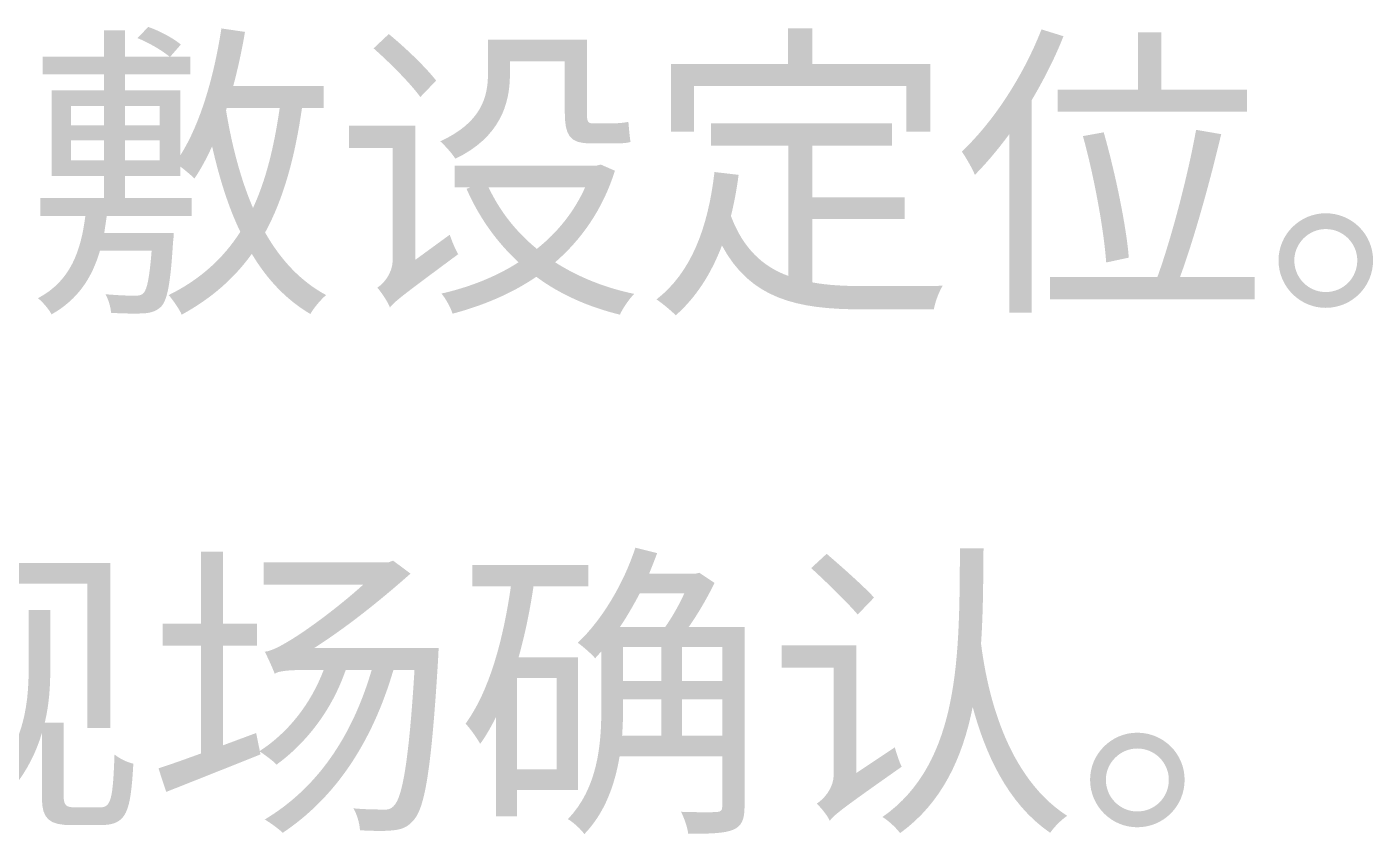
# Model space of a CAD drawing. Header units: millimetres. Extents: x -4600 to 229000, y -4300 to 19460.
# Drawn here: x 222212 to 223456, y 14411 to 15157 of the extents above; entities that cross this region are included whole.
import ezdxf

# ---------------------------------------------------------------- set-up
doc = ezdxf.new("R2010")
doc.units = ezdxf.units.MM
doc.header["$LTSCALE"] = 100
doc.layers.add('R2-LEGEND', color=7, linetype='Continuous', lineweight=18)

# ---------------------------------------------------------------- blocks, each defined once
blk = doc.blocks.new('A06_SHEET')
at = {"layer": 'R2-LEGEND'}
h = blk.add_hatch(color=256, dxfattribs=at)
edge = h.paths.add_edge_path()
edge.add_spline(control_points=[(22391.7, 15155.7), (22384.8, 15111.2), (22372.5, 15068), (22353.6, 15038.2)], knot_values=[0, 0, 0, 0, 1, 1, 1, 1], degree=3, periodic=0)
edge.add_line((22353.6, 15038.2), (22353.6, 15098.6))
edge.add_line((22353.6, 15098.6), (22302.6, 15098.6))
edge.add_line((22302.6, 15098.6), (22302.6, 15113.3))
edge.add_line((22302.6, 15113.3), (22363, 15113.3))
edge.add_line((22363, 15113.3), (22363, 15129.6))
edge.add_line((22363, 15129.6), (22344.4, 15129.6))
edge.add_line((22344.4, 15129.6), (22354.2, 15140.8))
edge.add_spline(control_points=[(22354.2, 15140.8), (22347.6, 15146.5), (22334.7, 15153.4), (22324.1, 15157.1)], knot_values=[0, 0, 0, 0, 1, 1, 1, 1], degree=3, periodic=0)
edge.add_line((22324.1, 15157.1), (22314.1, 15146.8))
edge.add_spline(control_points=[(22314.1, 15146.8), (22324.1, 15142.8), (22337, 15135.3), (22343.8, 15129.6)], knot_values=[0, 0, 0, 0, 1, 1, 1, 1], degree=3, periodic=0)
edge.add_line((22343.8, 15129.6), (22302.6, 15129.6))
edge.add_line((22302.6, 15129.6), (22302.6, 15153.9))
edge.add_line((22302.6, 15153.9), (22283.1, 15153.9))
edge.add_line((22283.1, 15153.9), (22283.1, 15129.6))
edge.add_line((22283.1, 15129.6), (22226.4, 15129.6))
edge.add_line((22226.4, 15129.6), (22226.4, 15113.3))
edge.add_line((22226.4, 15113.3), (22283.1, 15113.3))
edge.add_line((22283.1, 15113.3), (22283.1, 15098.6))
edge.add_line((22283.1, 15098.6), (22234.7, 15098.6))
edge.add_line((22234.7, 15098.6), (22234.7, 15019.3))
edge.add_line((22234.7, 15019.3), (22283.1, 15019.3))
edge.add_line((22283.1, 15019.3), (22283.1, 14998.9))
edge.add_line((22283.1, 14998.9), (22224.4, 14998.9))
edge.add_line((22224.4, 14998.9), (22224.4, 14982.3))
edge.add_line((22224.4, 14982.3), (22265.9, 14982.3))
edge.add_spline(control_points=[(22265.9, 14982.3), (22261.9, 14950.5), (22252.5, 14922.4), (22222.1, 14906.4)], knot_values=[0, 0, 0, 0, 1, 1, 1, 1], degree=3, periodic=0)
edge.add_spline(control_points=[(22222.1, 14906.4), (22226.4, 14903), (22232.1, 14896.4), (22234.7, 14891.5)], knot_values=[0, 0, 0, 0, 1, 1, 1, 1], degree=3, periodic=0)
edge.add_spline(control_points=[(22234.7, 14891.5), (22259.3, 14905.3), (22272.2, 14925.6), (22279.4, 14950.2)], knot_values=[0, 0, 0, 0, 1, 1, 1, 1], degree=3, periodic=0)
edge.add_line((22279.4, 14950.2), (22327.2, 14950.2))
edge.add_spline(control_points=[(22327.2, 14950.2), (22325.2, 14925), (22322.9, 14914.4), (22319.8, 14911.3)], knot_values=[0, 0, 0, 0, 1, 1, 1, 1], degree=3, periodic=0)
edge.add_spline(control_points=[(22319.8, 14911.3), (22317.8, 14909), (22315.5, 14908.7), (22311.5, 14908.7), (22307.2, 14908.7), (22296.3, 14909), (22284.5, 14910.1)], knot_values=[0, 0, 0, 0, 1, 1, 1, 2, 2, 2, 2], degree=3, periodic=0)
edge.add_spline(control_points=[(22284.5, 14910.1), (22287.4, 14905.3), (22289.4, 14897.8), (22289.7, 14892.9)], knot_values=[0, 0, 0, 0, 1, 1, 1, 1], degree=3, periodic=0)
edge.add_spline(control_points=[(22289.7, 14892.9), (22302, 14892.1), (22313.8, 14892.1), (22320.1, 14892.4)], knot_values=[0, 0, 0, 0, 1, 1, 1, 1], degree=3, periodic=0)
edge.add_spline(control_points=[(22320.1, 14892.4), (22327.2, 14892.9), (22331.8, 14894.7), (22336.1, 14898.7)], knot_values=[0, 0, 0, 0, 1, 1, 1, 1], degree=3, periodic=0)
edge.add_spline(control_points=[(22336.1, 14898.7), (22341.8, 14905), (22344.7, 14920.4), (22347, 14958.5)], knot_values=[0, 0, 0, 0, 1, 1, 1, 1], degree=3, periodic=0)
edge.add_spline(control_points=[(22347, 14958.5), (22347.6, 14961.4), (22347.6, 14966.6), (22347.6, 14966.6)], knot_values=[0, 0, 0, 0, 1, 1, 1, 1], degree=3, periodic=0)
edge.add_line((22347.6, 14966.6), (22283.4, 14966.6))
edge.add_line((22283.4, 14966.6), (22285.7, 14982.3))
edge.add_line((22285.7, 14982.3), (22364.2, 14982.3))
edge.add_line((22364.2, 14982.3), (22364.2, 14998.9))
edge.add_line((22364.2, 14998.9), (22302.6, 14998.9))
edge.add_line((22302.6, 14998.9), (22302.6, 15019.3))
edge.add_line((22302.6, 15019.3), (22353.6, 15019.3))
edge.add_line((22353.6, 15019.3), (22353.6, 15028.2))
edge.add_spline(control_points=[(22353.6, 15028.2), (22358.5, 15024.4), (22363.9, 15019.9), (22366.8, 15017)], knot_values=[0, 0, 0, 0, 1, 1, 1, 1], degree=3, periodic=0)
edge.add_spline(control_points=[(22366.8, 15017), (22372.8, 15025.9), (22378.2, 15035.9), (22383.1, 15046.8)], knot_values=[0, 0, 0, 0, 1, 1, 1, 1], degree=3, periodic=0)
edge.add_spline(control_points=[(22383.1, 15046.8), (22389.7, 15017.6), (22398, 14990.9), (22409.2, 14967.7)], knot_values=[0, 0, 0, 0, 1, 1, 1, 1], degree=3, periodic=0)
edge.add_spline(control_points=[(22409.2, 14967.7), (22393.1, 14942.8), (22371.9, 14923.6), (22343, 14909.3)], knot_values=[0, 0, 0, 0, 1, 1, 1, 1], degree=3, periodic=0)
edge.add_spline(control_points=[(22343, 14909.3), (22346.7, 14905), (22353, 14896.1), (22355, 14891.2)], knot_values=[0, 0, 0, 0, 1, 1, 1, 1], degree=3, periodic=0)
edge.add_spline(control_points=[(22355, 14891.2), (22382.2, 14906.1), (22403.4, 14924.5), (22419.8, 14947.4)], knot_values=[0, 0, 0, 0, 1, 1, 1, 1], degree=3, periodic=0)
edge.add_spline(control_points=[(22419.8, 14947.4), (22433.8, 14923.9), (22451.6, 14905), (22473.9, 14891.8)], knot_values=[0, 0, 0, 0, 1, 1, 1, 1], degree=3, periodic=0)
edge.add_spline(control_points=[(22473.9, 14891.8), (22477.1, 14897.5), (22483.7, 14905.3), (22488.5, 14909.3)], knot_values=[0, 0, 0, 0, 1, 1, 1, 1], degree=3, periodic=0)
edge.add_spline(control_points=[(22488.5, 14909.3), (22465, 14921.9), (22446.4, 14941.9), (22432.1, 14967.1)], knot_values=[0, 0, 0, 0, 1, 1, 1, 1], degree=3, periodic=0)
edge.add_spline(control_points=[(22432.1, 14967.1), (22449, 14998.1), (22459.6, 15036.2), (22466.2, 15082.3)], knot_values=[0, 0, 0, 0, 1, 1, 1, 1], degree=3, periodic=0)
edge.add_line((22466.2, 15082.3), (22486.2, 15082.3))
edge.add_line((22486.2, 15082.3), (22486.2, 15102.4))
edge.add_line((22486.2, 15102.4), (22402.6, 15102.4))
edge.add_spline(control_points=[(22402.6, 15102.4), (22406.9, 15118.4), (22410.6, 15135.3), (22413.5, 15152.5)], knot_values=[0, 0, 0, 0, 1, 1, 1, 1], degree=3, periodic=0)
edge.add_line((22413.5, 15152.5), (22391.7, 15155.7))
edge = h.paths.add_edge_path(flags=0)
edge.add_line((22396.6, 15082.3), (22445.6, 15082.3))
edge.add_spline(control_points=[(22445.6, 15082.3), (22440.4, 15046.2), (22432.9, 15015.6), (22420.9, 14989.8)], knot_values=[0, 0, 0, 0, 1, 1, 1, 1], degree=3, periodic=0)
edge.add_spline(control_points=[(22420.9, 14989.8), (22409.5, 15016.4), (22401.4, 15047.1), (22396, 15080)], knot_values=[0, 0, 0, 0, 1, 1, 1, 1], degree=3, periodic=0)
edge.add_line((22396, 15080), (22396.6, 15082.3))
h.paths.add_polyline_path([(22302.6, 15052.2), (22334.7, 15052.2), (22334.7, 15033.9), (22302.6, 15033.9), (22302.6, 15052.2)], flags=0)
h.paths.add_polyline_path([(22302.6, 15084), (22334.7, 15084), (22334.7, 15066.3), (22302.6, 15066.3), (22302.6, 15084)], flags=0)
h.paths.add_polyline_path([(22252.7, 15052.2), (22283.1, 15052.2), (22283.1, 15033.9), (22252.7, 15033.9), (22252.7, 15052.2)], flags=0)
h.paths.add_polyline_path([(22252.7, 15084), (22283.1, 15084), (22283.1, 15066.3), (22252.7, 15066.3), (22252.7, 15084)], flags=0)
h = blk.add_hatch(color=256, dxfattribs=at)
edge = h.paths.add_edge_path()
edge.add_spline(control_points=[(22532.4, 15137.3), (22547.5, 15123.9), (22566.7, 15104.7), (22575.6, 15092.3)], knot_values=[0, 0, 0, 0, 1, 1, 1, 1], degree=3, periodic=0)
edge.add_line((22575.6, 15092.3), (22590.2, 15107.5))
edge.add_spline(control_points=[(22590.2, 15107.5), (22581.1, 15119.3), (22561.9, 15137.9), (22546.4, 15150.5)], knot_values=[0, 0, 0, 0, 1, 1, 1, 1], degree=3, periodic=0)
edge.add_line((22546.4, 15150.5), (22532.4, 15137.3))
h = blk.add_hatch(color=256, dxfattribs=at)
edge = h.paths.add_edge_path()
edge.add_line((22638.1, 15145.3), (22638.1, 15113.5))
edge.add_spline(control_points=[(22638.1, 15113.5), (22638.1, 15092.3), (22631.8, 15068.6), (22594, 15051.4)], knot_values=[0, 0, 0, 0, 1, 1, 1, 1], degree=3, periodic=0)
edge.add_spline(control_points=[(22594, 15051.4), (22598, 15047.9), (22605.4, 15039.6), (22608, 15035.3)], knot_values=[0, 0, 0, 0, 1, 1, 1, 1], degree=3, periodic=0)
edge.add_spline(control_points=[(22608, 15035.3), (22649.2, 15055.1), (22658.4, 15086), (22658.4, 15113)], knot_values=[0, 0, 0, 0, 1, 1, 1, 1], degree=3, periodic=0)
edge.add_line((22658.4, 15113), (22658.4, 15125.3))
edge.add_line((22658.4, 15125.3), (22709.1, 15125.3))
edge.add_line((22709.1, 15125.3), (22709.1, 15079.2))
edge.add_spline(control_points=[(22709.1, 15079.2), (22709.1, 15057.4), (22713.1, 15049.4), (22733.2, 15049.4), (22736.3, 15049.4), (22750.4, 15049.4), (22754.7, 15049.4), (22760.4, 15049.4), (22766.4, 15049.7), (22769.9, 15050.8)], knot_values=[0, 0, 0, 0, 1, 1, 1, 2, 2, 2, 3, 3, 3, 3], degree=3, periodic=0)
edge.add_spline(control_points=[(22769.9, 15050.8), (22769, 15055.7), (22768.4, 15064), (22767.9, 15069.4)], knot_values=[0, 0, 0, 0, 1, 1, 1, 1], degree=3, periodic=0)
edge.add_spline(control_points=[(22767.9, 15069.4), (22764.4, 15068.6), (22758.4, 15068), (22754.4, 15068), (22750.7, 15068), (22737.8, 15068), (22734.6, 15068), (22730, 15068), (22729.5, 15070.6), (22729.5, 15078.9)], knot_values=[0, 0, 0, 0, 1, 1, 1, 2, 2, 2, 3, 3, 3, 3], degree=3, periodic=0)
edge.add_line((22729.5, 15078.9), (22729.5, 15145.3))
edge.add_line((22729.5, 15145.3), (22638.1, 15145.3))
for points in [[(22807.4, 15122.7), (22807.4, 15060.3), (22828.6, 15060.3), (22828.6, 15102.4), (23024.8, 15102.4), (23024.8, 15060.3), (23046.9, 15060.3), (23046.9, 15122.7), (22938, 15122.7), (22938, 15155.7), (22915.4, 15155.7), (22915.4, 15122.7), (22807.4, 15122.7)], [(23164.7, 15099.2), (23164.7, 15078.9), (23339.7, 15078.9), (23339.7, 15099.2), (23260.6, 15099.2), (23260.6, 15152.2), (23239.1, 15152.2), (23239.1, 15099.2), (23164.7, 15099.2)]]:
    blk.add_hatch(color=256, dxfattribs=at).paths.add_polyline_path(points)
h = blk.add_hatch(color=256, dxfattribs=at)
edge = h.paths.add_edge_path()
edge.add_spline(control_points=[(23149.8, 15154.8), (23132.9, 15111.5), (23105.1, 15069.1), (23076.1, 15041.9)], knot_values=[0, 0, 0, 0, 1, 1, 1, 1], degree=3, periodic=0)
edge.add_spline(control_points=[(23076.1, 15041.9), (23079.8, 15036.8), (23086.2, 15025.6), (23088.2, 15020.4)], knot_values=[0, 0, 0, 0, 1, 1, 1, 1], degree=3, periodic=0)
edge.add_spline(control_points=[(23088.2, 15020.4), (23099, 15031.3), (23109.6, 15043.9), (23120, 15058)], knot_values=[0, 0, 0, 0, 1, 1, 1, 1], degree=3, periodic=0)
edge.add_line((23120, 15058), (23120, 14892.9))
edge.add_line((23120, 14892.9), (23140.6, 14892.9))
edge.add_line((23140.6, 14892.9), (23140.6, 15089.2))
edge.add_spline(control_points=[(23140.6, 15089.2), (23151.8, 15108.1), (23162.1, 15128.2), (23170.1, 15148.5)], knot_values=[0, 0, 0, 0, 1, 1, 1, 1], degree=3, periodic=0)
edge.add_line((23170.1, 15148.5), (23149.8, 15154.8))
h = blk.add_hatch(color=256, dxfattribs=at)
edge = h.paths.add_edge_path()
edge.add_line((22509.7, 15065.7), (22509.7, 15045.1))
edge.add_line((22509.7, 15045.1), (22550.1, 15045.1))
edge.add_line((22550.1, 15045.1), (22550.1, 14942.2))
edge.add_spline(control_points=[(22550.1, 14942.2), (22550.1, 14929), (22541.2, 14919.6), (22535.8, 14916.1)], knot_values=[0, 0, 0, 0, 1, 1, 1, 1], degree=3, periodic=0)
edge.add_spline(control_points=[(22535.8, 14916.1), (22539.8, 14911.8), (22545.5, 14903), (22547.5, 14897.8)], knot_values=[0, 0, 0, 0, 1, 1, 1, 1], degree=3, periodic=0)
edge.add_spline(control_points=[(22547.5, 14897.8), (22551.8, 14903.5), (22559.6, 14909.3), (22610.6, 14947.1)], knot_values=[0, 0, 0, 0, 1, 1, 1, 1], degree=3, periodic=0)
edge.add_spline(control_points=[(22610.6, 14947.1), (22608, 14951.4), (22604.6, 14959.4), (22602.8, 14965.1)], knot_values=[0, 0, 0, 0, 1, 1, 1, 1], degree=3, periodic=0)
edge.add_line((22602.8, 14965.1), (22571, 14941.9))
edge.add_line((22571, 14941.9), (22571, 15065.7))
edge.add_line((22571, 15065.7), (22509.7, 15065.7))
h = blk.add_hatch(color=256, dxfattribs=at)
edge = h.paths.add_edge_path()
edge.add_spline(control_points=[(22847.5, 15023), (22841.5, 14970.9), (22825.7, 14929.9), (22793.9, 14905.3)], knot_values=[0, 0, 0, 0, 1, 1, 1, 1], degree=3, periodic=0)
edge.add_spline(control_points=[(22793.9, 14905.3), (22799.1, 14901.8), (22808, 14894.4), (22811.7, 14890.6)], knot_values=[0, 0, 0, 0, 1, 1, 1, 1], degree=3, periodic=0)
edge.add_spline(control_points=[(22811.7, 14890.6), (22830.3, 14907), (22844.4, 14928.8), (22854.4, 14955.1)], knot_values=[0, 0, 0, 0, 1, 1, 1, 1], degree=3, periodic=0)
edge.add_spline(control_points=[(22854.4, 14955.1), (22880.7, 14906.1), (22923.4, 14896.1), (22983.3, 14896.1)], knot_values=[0, 0, 0, 0, 1, 1, 1, 1], degree=3, periodic=0)
edge.add_line((22983.3, 14896.1), (23050.3, 14896.1))
edge.add_spline(control_points=[(23050.3, 14896.1), (23051.2, 14902.4), (23055.2, 14912.7), (23058.4, 14917.9)], knot_values=[0, 0, 0, 0, 1, 1, 1, 1], degree=3, periodic=0)
edge.add_spline(control_points=[(23058.4, 14917.9), (23044.3, 14917.6), (22995, 14917.6), (22984.4, 14917.6), (22967.8, 14917.6), (22952.1, 14918.4), (22938, 14921)], knot_values=[0, 0, 0, 0, 1, 1, 1, 2, 2, 2, 2], degree=3, periodic=0)
edge.add_line((22938, 14921), (22938, 14979.5))
edge.add_line((22938, 14979.5), (23023.4, 14979.5))
edge.add_line((23023.4, 14979.5), (23023.4, 14999.5))
edge.add_line((23023.4, 14999.5), (22938, 14999.5))
edge.add_line((22938, 14999.5), (22938, 15047.4))
edge.add_line((22938, 15047.4), (23011.7, 15047.4))
edge.add_line((23011.7, 15047.4), (23011.7, 15068))
edge.add_line((23011.7, 15068), (22844.4, 15068))
edge.add_line((22844.4, 15068), (22844.4, 15047.4))
edge.add_line((22844.4, 15047.4), (22915.7, 15047.4))
edge.add_line((22915.7, 15047.4), (22915.7, 14927))
edge.add_spline(control_points=[(22915.7, 14927), (22892.2, 14935.6), (22874.1, 14952.2), (22862.7, 14982.3)], knot_values=[0, 0, 0, 0, 1, 1, 1, 1], degree=3, periodic=0)
edge.add_spline(control_points=[(22862.7, 14982.3), (22865.6, 14994.1), (22868.1, 15007), (22869.8, 15020.4)], knot_values=[0, 0, 0, 0, 1, 1, 1, 1], degree=3, periodic=0)
edge.add_line((22869.8, 15020.4), (22847.5, 15023))
h = blk.add_hatch(color=256, dxfattribs=at)
edge = h.paths.add_edge_path()
edge.add_line((23157.5, 14925.9), (23157.5, 14905.5))
edge.add_line((23157.5, 14905.5), (23346.9, 14905.5))
edge.add_line((23346.9, 14905.5), (23346.9, 14925.9))
edge.add_line((23346.9, 14925.9), (23277.8, 14925.9))
edge.add_spline(control_points=[(23277.8, 14925.9), (23291, 14961.7), (23305.9, 15015.6), (23315.9, 15058)], knot_values=[0, 0, 0, 0, 1, 1, 1, 1], degree=3, periodic=0)
edge.add_line((23315.9, 15058), (23292.7, 15062))
edge.add_spline(control_points=[(23292.7, 15062), (23285.3, 15020.7), (23270.1, 14962.3), (23256.9, 14925.9)], knot_values=[0, 0, 0, 0, 1, 1, 1, 1], degree=3, periodic=0)
edge.add_line((23256.9, 14925.9), (23157.5, 14925.9))
edge = h.paths.add_edge_path(flags=0)
edge.add_spline(control_points=[(23188.1, 15056.2), (23198.7, 15018.1), (23207.6, 14968.3), (23209.6, 14939.4)], knot_values=[0, 0, 0, 0, 1, 1, 1, 1], degree=3, periodic=0)
edge.add_line((23209.6, 14939.4), (23230.5, 14943.9))
edge.add_spline(control_points=[(23230.5, 14943.9), (23228.3, 14972.3), (23218.2, 15021.6), (23207.3, 15059.7)], knot_values=[0, 0, 0, 0, 1, 1, 1, 1], degree=3, periodic=0)
edge.add_line((23207.3, 15059.7), (23188.1, 15056.2))
h = blk.add_hatch(color=256, dxfattribs=at)
edge = h.paths.add_edge_path()
edge.add_line((22607.4, 15029), (22607.4, 15009))
edge.add_line((22607.4, 15009), (22622.3, 15009))
edge.add_line((22622.3, 15009), (22618.3, 15007.5))
edge.add_spline(control_points=[(22618.3, 15007.5), (22629.8, 14981.2), (22646.1, 14958.3), (22666.4, 14939.6)], knot_values=[0, 0, 0, 0, 1, 1, 1, 1], degree=3, periodic=0)
edge.add_spline(control_points=[(22666.4, 14939.6), (22645, 14925.9), (22620.3, 14916.4), (22595.1, 14910.7)], knot_values=[0, 0, 0, 0, 1, 1, 1, 1], degree=3, periodic=0)
edge.add_spline(control_points=[(22595.1, 14910.7), (22599.1, 14906.1), (22603.7, 14897.5), (22605.4, 14892.1)], knot_values=[0, 0, 0, 0, 1, 1, 1, 1], degree=3, periodic=0)
edge.add_spline(control_points=[(22605.4, 14892.1), (22633.2, 14899.5), (22659.6, 14910.4), (22682.8, 14926.2)], knot_values=[0, 0, 0, 0, 1, 1, 1, 1], degree=3, periodic=0)
edge.add_spline(control_points=[(22682.8, 14926.2), (22704.5, 14910.1), (22730.6, 14898.4), (22760.1, 14891.2)], knot_values=[0, 0, 0, 0, 1, 1, 1, 1], degree=3, periodic=0)
edge.add_spline(control_points=[(22760.1, 14891.2), (22762.7, 14897.2), (22768.7, 14905.8), (22773.3, 14910.4)], knot_values=[0, 0, 0, 0, 1, 1, 1, 1], degree=3, periodic=0)
edge.add_spline(control_points=[(22773.3, 14910.4), (22745.8, 14916.1), (22721.2, 14926.2), (22700.2, 14939.6)], knot_values=[0, 0, 0, 0, 1, 1, 1, 1], degree=3, periodic=0)
edge.add_spline(control_points=[(22700.2, 14939.6), (22724.6, 14960.8), (22744.1, 14988.3), (22755.5, 15024.2)], knot_values=[0, 0, 0, 0, 1, 1, 1, 1], degree=3, periodic=0)
edge.add_line((22755.5, 15024.2), (22742.4, 15029.9))
edge.add_line((22742.4, 15029.9), (22738.6, 15029))
edge.add_line((22738.6, 15029), (22607.4, 15029))
edge = h.paths.add_edge_path(flags=0)
edge.add_spline(control_points=[(22728, 15009), (22717.7, 14986.1), (22702.3, 14967.1), (22683.3, 14952)], knot_values=[0, 0, 0, 0, 1, 1, 1, 1], degree=3, periodic=0)
edge.add_spline(control_points=[(22683.3, 14952), (22664.1, 14967.7), (22649, 14986.9), (22638.6, 15009)], knot_values=[0, 0, 0, 0, 1, 1, 1, 1], degree=3, periodic=0)
edge.add_line((22638.6, 15009), (22728, 15009))
h = blk.add_hatch(color=256, dxfattribs=at)
edge = h.paths.add_edge_path()
edge.add_spline(control_points=[(23412.5, 14984.9), (23388.7, 14984.9), (23368.9, 14965.4), (23368.9, 14941.4), (23368.9, 14917), (23388.7, 14897.5), (23412.5, 14897.5), (23436.8, 14897.5), (23456.3, 14917), (23456.3, 14941.4), (23456.3, 14965.4), (23436.8, 14984.9), (23412.5, 14984.9)], knot_values=[0, 0, 0, 0, 1, 1, 1, 2, 2, 2, 3, 3, 3, 4, 4, 4, 4], degree=3, periodic=0)
edge = h.paths.add_edge_path(flags=0)
edge.add_spline(control_points=[(23412.5, 14912.1), (23396.7, 14912.1), (23383.5, 14925), (23383.5, 14941.4), (23383.5, 14957.1), (23396.7, 14970.3), (23412.5, 14970.3), (23428.8, 14970.3), (23441.7, 14957.1), (23441.7, 14941.4), (23441.7, 14925), (23428.8, 14912.1), (23412.5, 14912.1)], knot_values=[0, 0, 0, 0, 1, 1, 1, 2, 2, 2, 3, 3, 3, 4, 4, 4, 4], degree=3, periodic=0)
h = blk.add_hatch(color=256, dxfattribs=at)
edge = h.paths.add_edge_path()
edge.add_spline(control_points=[(22441, 14559.3), (22443.5, 14561.6), (22452.7, 14562.8), (22465.9, 14562.8)], knot_values=[0, 0, 0, 0, 1, 1, 1, 1], degree=3, periodic=0)
edge.add_line((22465.9, 14562.8), (22486.2, 14562.8))
edge.add_spline(control_points=[(22486.2, 14562.8), (22474.2, 14531.3), (22453.6, 14505.2), (22427.2, 14488)], knot_values=[0, 0, 0, 0, 1, 1, 1, 1], degree=3, periodic=0)
edge.add_line((22427.2, 14488), (22423.8, 14504.6))
edge.add_line((22423.8, 14504.6), (22393.1, 14493.2))
edge.add_line((22393.1, 14493.2), (22393.1, 14585.4))
edge.add_line((22393.1, 14585.4), (22424.6, 14585.4))
edge.add_line((22424.6, 14585.4), (22424.6, 14605.8))
edge.add_line((22424.6, 14605.8), (22393.1, 14605.8))
edge.add_line((22393.1, 14605.8), (22393.1, 14672.2))
edge.add_line((22393.1, 14672.2), (22372.8, 14672.2))
edge.add_line((22372.8, 14672.2), (22372.8, 14605.8))
edge.add_line((22372.8, 14605.8), (22337.5, 14605.8))
edge.add_line((22337.5, 14605.8), (22337.5, 14585.4))
edge.add_line((22337.5, 14585.4), (22372.8, 14585.4))
edge.add_line((22372.8, 14585.4), (22372.8, 14485.7))
edge.add_spline(control_points=[(22372.8, 14485.7), (22357.9, 14480.3), (22344.4, 14475.4), (22333.5, 14472)], knot_values=[0, 0, 0, 0, 1, 1, 1, 1], degree=3, periodic=0)
edge.add_line((22333.5, 14472), (22340.7, 14450.2))
edge.add_spline(control_points=[(22340.7, 14450.2), (22365.3, 14459.9), (22397.7, 14472.8), (22427.8, 14484.8)], knot_values=[0, 0, 0, 0, 1, 1, 1, 1], degree=3, periodic=0)
edge.add_line((22427.8, 14484.8), (22427.2, 14487.4))
edge.add_spline(control_points=[(22427.2, 14487.4), (22431.8, 14484.6), (22439.5, 14478.8), (22442.7, 14475.4)], knot_values=[0, 0, 0, 0, 1, 1, 1, 1], degree=3, periodic=0)
edge.add_spline(control_points=[(22442.7, 14475.4), (22470.2, 14495.5), (22493.7, 14525.5), (22506.6, 14562.8)], knot_values=[0, 0, 0, 0, 1, 1, 1, 1], degree=3, periodic=0)
edge.add_line((22506.6, 14562.8), (22530.6, 14562.8))
edge.add_spline(control_points=[(22530.6, 14562.8), (22512.6, 14501.5), (22480.5, 14453.9), (22431.8, 14424.7)], knot_values=[0, 0, 0, 0, 1, 1, 1, 1], degree=3, periodic=0)
edge.add_spline(control_points=[(22431.8, 14424.7), (22436.7, 14421.8), (22445, 14415.8), (22448.4, 14412.4)], knot_values=[0, 0, 0, 0, 1, 1, 1, 1], degree=3, periodic=0)
edge.add_spline(control_points=[(22448.4, 14412.4), (22496.8, 14444.7), (22530.9, 14495.5), (22550.7, 14562.8)], knot_values=[0, 0, 0, 0, 1, 1, 1, 1], degree=3, periodic=0)
edge.add_line((22550.7, 14562.8), (22570.2, 14562.8))
edge.add_spline(control_points=[(22570.2, 14562.8), (22565, 14478.5), (22559, 14445.9), (22551.6, 14437.9)], knot_values=[0, 0, 0, 0, 1, 1, 1, 1], degree=3, periodic=0)
edge.add_spline(control_points=[(22551.6, 14437.9), (22548.7, 14434.4), (22546.1, 14433.6), (22541.5, 14433.9)], knot_values=[0, 0, 0, 0, 1, 1, 1, 1], degree=3, periodic=0)
edge.add_spline(control_points=[(22541.5, 14433.9), (22536.4, 14433.9), (22525.5, 14433.9), (22513.7, 14435)], knot_values=[0, 0, 0, 0, 1, 1, 1, 1], degree=3, periodic=0)
edge.add_spline(control_points=[(22513.7, 14435), (22517.2, 14429.3), (22519.5, 14420.7), (22519.8, 14414.7)], knot_values=[0, 0, 0, 0, 1, 1, 1, 1], degree=3, periodic=0)
edge.add_spline(control_points=[(22519.8, 14414.7), (22531.8, 14414.1), (22543.5, 14413.8), (22550.4, 14414.7)], knot_values=[0, 0, 0, 0, 1, 1, 1, 1], degree=3, periodic=0)
edge.add_spline(control_points=[(22550.4, 14414.7), (22558.7, 14415.5), (22564.4, 14417.8), (22569.9, 14424.7)], knot_values=[0, 0, 0, 0, 1, 1, 1, 1], degree=3, periodic=0)
edge.add_spline(control_points=[(22569.9, 14424.7), (22579.9, 14436.4), (22585.9, 14472), (22592, 14572.5)], knot_values=[0, 0, 0, 0, 1, 1, 1, 1], degree=3, periodic=0)
edge.add_spline(control_points=[(22592, 14572.5), (22592.2, 14575.7), (22592.5, 14583.1), (22592.5, 14583.1)], knot_values=[0, 0, 0, 0, 1, 1, 1, 1], degree=3, periodic=0)
edge.add_line((22592.5, 14583.1), (22477.4, 14583.1))
edge.add_spline(control_points=[(22477.4, 14583.1), (22505.7, 14601.2), (22535.8, 14624.7), (22566.5, 14651.9)], knot_values=[0, 0, 0, 0, 1, 1, 1, 1], degree=3, periodic=0)
edge.add_line((22566.5, 14651.9), (22550.4, 14663.9))
edge.add_line((22550.4, 14663.9), (22545.8, 14662.2))
edge.add_line((22545.8, 14662.2), (22430.7, 14662.2))
edge.add_line((22430.7, 14662.2), (22430.7, 14641.8))
edge.add_line((22430.7, 14641.8), (22522.9, 14641.8))
edge.add_spline(control_points=[(22522.9, 14641.8), (22498, 14619.2), (22470.2, 14599.7), (22460.7, 14593.7), (22449.6, 14586.6), (22439, 14580.5), (22431.8, 14579.7)], knot_values=[0, 0, 0, 0, 1, 1, 1, 2, 2, 2, 2], degree=3, periodic=0)
edge.add_spline(control_points=[(22431.8, 14579.7), (22434.7, 14574.2), (22439.2, 14564.2), (22441, 14559.3)], knot_values=[0, 0, 0, 0, 1, 1, 1, 1], degree=3, periodic=0)
h = blk.add_hatch(color=256, dxfattribs=at)
edge = h.paths.add_edge_path()
edge.add_spline(control_points=[(22774.4, 14675.9), (22763.3, 14642.1), (22743.5, 14609.2), (22721.2, 14588)], knot_values=[0, 0, 0, 0, 1, 1, 1, 1], degree=3, periodic=0)
edge.add_spline(control_points=[(22721.2, 14588), (22726, 14584.5), (22734.1, 14577.4), (22737.2, 14573.7)], knot_values=[0, 0, 0, 0, 1, 1, 1, 1], degree=3, periodic=0)
edge.add_line((22737.2, 14573.7), (22742.9, 14580))
edge.add_line((22742.9, 14580), (22742.9, 14526.7))
edge.add_spline(control_points=[(22742.9, 14526.7), (22742.9, 14494.6), (22739.8, 14453.9), (22712, 14425)], knot_values=[0, 0, 0, 0, 1, 1, 1, 1], degree=3, periodic=0)
edge.add_spline(control_points=[(22712, 14425), (22716.3, 14422.7), (22724.3, 14415.5), (22727.2, 14411.2)], knot_values=[0, 0, 0, 0, 1, 1, 1, 1], degree=3, periodic=0)
edge.add_spline(control_points=[(22727.2, 14411.2), (22746.4, 14431), (22755.5, 14457.3), (22759.8, 14483.1)], knot_values=[0, 0, 0, 0, 1, 1, 1, 1], degree=3, periodic=0)
edge.add_line((22759.8, 14483.1), (22854.7, 14483.1))
edge.add_line((22854.7, 14483.1), (22854.7, 14437))
edge.add_spline(control_points=[(22854.7, 14437), (22854.7, 14433), (22853.5, 14431.8), (22849.5, 14431.6), (22845.5, 14431.3), (22831.2, 14431.3), (22816.6, 14431.8)], knot_values=[0, 0, 0, 0, 1, 1, 1, 2, 2, 2, 2], degree=3, periodic=0)
edge.add_spline(control_points=[(22816.6, 14431.8), (22819.4, 14426.1), (22822.6, 14417.5), (22823.2, 14411.5)], knot_values=[0, 0, 0, 0, 1, 1, 1, 1], degree=3, periodic=0)
edge.add_spline(control_points=[(22823.2, 14411.5), (22843.2, 14411.5), (22856.7, 14411.8), (22864.7, 14415.2)], knot_values=[0, 0, 0, 0, 1, 1, 1, 1], degree=3, periodic=0)
edge.add_spline(control_points=[(22864.7, 14415.2), (22872.7, 14418.4), (22875.3, 14425), (22875.3, 14436.7)], knot_values=[0, 0, 0, 0, 1, 1, 1, 1], degree=3, periodic=0)
edge.add_line((22875.3, 14436.7), (22875.3, 14602.6))
edge.add_line((22875.3, 14602.6), (22823.7, 14602.6))
edge.add_spline(control_points=[(22823.7, 14602.6), (22832.3, 14614.9), (22841.2, 14630.1), (22847.5, 14643.3)], knot_values=[0, 0, 0, 0, 1, 1, 1, 1], degree=3, periodic=0)
edge.add_line((22847.5, 14643.3), (22833.5, 14652.7))
edge.add_line((22833.5, 14652.7), (22830.3, 14651.9))
edge.add_line((22830.3, 14651.9), (22787.1, 14651.9))
edge.add_spline(control_points=[(22787.1, 14651.9), (22789.6, 14658.2), (22792.2, 14664.5), (22794.5, 14670.8)], knot_values=[0, 0, 0, 0, 1, 1, 1, 1], degree=3, periodic=0)
edge.add_line((22794.5, 14670.8), (22774.4, 14675.9))
edge = h.paths.add_edge_path(flags=0)
edge.add_line((22763, 14602.6), (22760.1, 14602.6))
edge.add_spline(control_points=[(22760.1, 14602.6), (22766.7, 14612.3), (22772.7, 14622.9), (22778.5, 14633.8)], knot_values=[0, 0, 0, 0, 1, 1, 1, 1], degree=3, periodic=0)
edge.add_line((22778.5, 14633.8), (22819.7, 14633.8))
edge.add_spline(control_points=[(22819.7, 14633.8), (22814.8, 14622.9), (22808, 14611.2), (22802, 14602.6)], knot_values=[0, 0, 0, 0, 1, 1, 1, 1], degree=3, periodic=0)
edge.add_line((22802, 14602.6), (22763, 14602.6))
h.paths.add_polyline_path([(22817.4, 14502), (22817.4, 14535.6), (22854.7, 14535.6), (22854.7, 14502), (22817.4, 14502)], flags=0)
edge = h.paths.add_edge_path(flags=0)
edge.add_line((22798.5, 14502), (22762.1, 14502))
edge.add_spline(control_points=[(22762.1, 14502), (22762.7, 14510.6), (22763, 14518.9), (22763, 14526.7)], knot_values=[0, 0, 0, 0, 1, 1, 1, 1], degree=3, periodic=0)
edge.add_line((22763, 14526.7), (22763, 14535.6))
edge.add_line((22763, 14535.6), (22798.5, 14535.6))
edge.add_line((22798.5, 14535.6), (22798.5, 14502))
h.paths.add_polyline_path([(22817.4, 14552.7), (22817.4, 14584), (22854.7, 14584), (22854.7, 14552.7), (22817.4, 14552.7)], flags=0)
h.paths.add_polyline_path([(22798.5, 14552.7), (22763, 14552.7), (22763, 14584), (22798.5, 14584), (22798.5, 14552.7)], flags=0)
h = blk.add_hatch(color=256, dxfattribs=at)
edge = h.paths.add_edge_path()
edge.add_spline(control_points=[(23074.4, 14675.4), (23073.8, 14578.2), (23075.3, 14477.7), (23002.8, 14427)], knot_values=[0, 0, 0, 0, 1, 1, 1, 1], degree=3, periodic=0)
edge.add_spline(control_points=[(23002.8, 14427), (23008.5, 14423.5), (23015.4, 14417), (23019.1, 14412.1)], knot_values=[0, 0, 0, 0, 1, 1, 1, 1], degree=3, periodic=0)
edge.add_spline(control_points=[(23019.1, 14412.1), (23057.5, 14439.9), (23076.7, 14481.1), (23086.2, 14528.7)], knot_values=[0, 0, 0, 0, 1, 1, 1, 1], degree=3, periodic=0)
edge.add_spline(control_points=[(23086.2, 14528.7), (23097, 14488.3), (23117.4, 14439.9), (23157.8, 14412.4)], knot_values=[0, 0, 0, 0, 1, 1, 1, 1], degree=3, periodic=0)
edge.add_spline(control_points=[(23157.8, 14412.4), (23161.5, 14417.8), (23167.8, 14424.1), (23173.5, 14428.1)], knot_values=[0, 0, 0, 0, 1, 1, 1, 1], degree=3, periodic=0)
edge.add_spline(control_points=[(23173.5, 14428.1), (23110.8, 14468.5), (23097.6, 14559.3), (23093.9, 14587.1)], knot_values=[0, 0, 0, 0, 1, 1, 1, 1], degree=3, periodic=0)
edge.add_spline(control_points=[(23093.9, 14587.1), (23095.9, 14615.8), (23095.9, 14645.9), (23096.2, 14675.4)], knot_values=[0, 0, 0, 0, 1, 1, 1, 1], degree=3, periodic=0)
edge.add_line((23096.2, 14675.4), (23074.4, 14675.4))
h = blk.add_hatch(color=256, dxfattribs=at)
edge = h.paths.add_edge_path()
edge.add_line((22213.5, 14618.4), (22213.5, 14563.1))
edge.add_spline(control_points=[(22213.5, 14563.1), (22213.5, 14518.1), (22204.3, 14463.9), (22131.8, 14426.7)], knot_values=[0, 0, 0, 0, 1, 1, 1, 1], degree=3, periodic=0)
edge.add_spline(control_points=[(22131.8, 14426.7), (22136.1, 14423.5), (22143, 14415.5), (22145.3, 14411.2)], knot_values=[0, 0, 0, 0, 1, 1, 1, 1], degree=3, periodic=0)
edge.add_spline(control_points=[(22145.3, 14411.2), (22192.9, 14436.1), (22215.5, 14470.2), (22225.8, 14504.6)], knot_values=[0, 0, 0, 0, 1, 1, 1, 1], degree=3, periodic=0)
edge.add_line((22225.8, 14504.6), (22225.8, 14444.2))
edge.add_spline(control_points=[(22225.8, 14444.2), (22225.8, 14424.7), (22233.3, 14419.5), (22253.3, 14419.5)], knot_values=[0, 0, 0, 0, 1, 1, 1, 1], degree=3, periodic=0)
edge.add_line((22253.3, 14419.5), (22279.7, 14419.5))
edge.add_spline(control_points=[(22279.7, 14419.5), (22304.3, 14419.5), (22307.7, 14431), (22310.3, 14476.3)], knot_values=[0, 0, 0, 0, 1, 1, 1, 1], degree=3, periodic=0)
edge.add_spline(control_points=[(22310.3, 14476.3), (22304.9, 14477.4), (22298, 14480.6), (22292.9, 14484.8)], knot_values=[0, 0, 0, 0, 1, 1, 1, 1], degree=3, periodic=0)
edge.add_spline(control_points=[(22292.9, 14484.8), (22291.4, 14443.9), (22289.7, 14435.9), (22279.7, 14435.9)], knot_values=[0, 0, 0, 0, 1, 1, 1, 1], degree=3, periodic=0)
edge.add_line((22279.7, 14435.9), (22256.2, 14435.9))
edge.add_spline(control_points=[(22256.2, 14435.9), (22248.2, 14435.9), (22245.9, 14437.9), (22245.9, 14446.2)], knot_values=[0, 0, 0, 0, 1, 1, 1, 1], degree=3, periodic=0)
edge.add_line((22245.9, 14446.2), (22245.9, 14514.1))
edge.add_line((22245.9, 14514.1), (22228.4, 14514.1))
edge.add_spline(control_points=[(22228.4, 14514.1), (22232.4, 14530.7), (22233.5, 14547.3), (22233.5, 14562.5)], knot_values=[0, 0, 0, 0, 1, 1, 1, 1], degree=3, periodic=0)
edge.add_line((22233.5, 14562.5), (22233.5, 14618.4))
edge.add_line((22233.5, 14618.4), (22213.5, 14618.4))
h.paths.add_polyline_path([(22160.5, 14661.6), (22160.5, 14509.2), (22181.1, 14509.2), (22181.1, 14642.7), (22267.9, 14642.7), (22267.9, 14509.2), (22289.1, 14509.2), (22289.1, 14661.6), (22160.5, 14661.6)], flags=0)
h = blk.add_hatch(color=256, dxfattribs=at)
edge = h.paths.add_edge_path()
edge.add_line((22623.8, 14659.9), (22623.8, 14640.1))
edge.add_line((22623.8, 14640.1), (22659.3, 14640.1))
edge.add_spline(control_points=[(22659.3, 14640.1), (22652.1, 14590.3), (22639.5, 14543.6), (22617.4, 14513.2)], knot_values=[0, 0, 0, 0, 1, 1, 1, 1], degree=3, periodic=0)
edge.add_spline(control_points=[(22617.4, 14513.2), (22621.7, 14508.9), (22628.6, 14498.9), (22630.9, 14494.6)], knot_values=[0, 0, 0, 0, 1, 1, 1, 1], degree=3, periodic=0)
edge.add_spline(control_points=[(22630.9, 14494.6), (22636.4, 14502), (22640.9, 14510.3), (22645.5, 14519.2)], knot_values=[0, 0, 0, 0, 1, 1, 1, 1], degree=3, periodic=0)
edge.add_line((22645.5, 14519.2), (22645.5, 14427.6))
edge.add_line((22645.5, 14427.6), (22665, 14427.6))
edge.add_line((22665, 14427.6), (22665, 14451.9))
edge.add_line((22665, 14451.9), (22721.2, 14451.9))
edge.add_line((22721.2, 14451.9), (22721.2, 14574.5))
edge.add_line((22721.2, 14574.5), (22666.4, 14574.5))
edge.add_spline(control_points=[(22666.4, 14574.5), (22672.2, 14595.2), (22676.8, 14617.2), (22680.2, 14640.1)], knot_values=[0, 0, 0, 0, 1, 1, 1, 1], degree=3, periodic=0)
edge.add_line((22680.2, 14640.1), (22730.9, 14640.1))
edge.add_line((22730.9, 14640.1), (22730.9, 14659.9))
edge.add_line((22730.9, 14659.9), (22623.8, 14659.9))
h.paths.add_polyline_path([(22665, 14555.3), (22701.7, 14555.3), (22701.7, 14471.1), (22665, 14471.1), (22665, 14555.3)], flags=0)
h = blk.add_hatch(color=256, dxfattribs=at)
edge = h.paths.add_edge_path()
edge.add_spline(control_points=[(22936.9, 14657), (22951.2, 14643.9), (22970.7, 14624.9), (22979.9, 14614.1)], knot_values=[0, 0, 0, 0, 1, 1, 1, 1], degree=3, periodic=0)
edge.add_line((22979.9, 14614.1), (22995, 14629.8))
edge.add_spline(control_points=[(22995, 14629.8), (22985.3, 14640.4), (22965.5, 14657.9), (22951.2, 14670.2)], knot_values=[0, 0, 0, 0, 1, 1, 1, 1], degree=3, periodic=0)
edge.add_line((22951.2, 14670.2), (22936.9, 14657))
h = blk.add_hatch(color=256, dxfattribs=at)
edge = h.paths.add_edge_path()
edge.add_line((22909.7, 14585.7), (22909.7, 14565.1))
edge.add_line((22909.7, 14565.1), (22957.8, 14565.1))
edge.add_line((22957.8, 14565.1), (22957.8, 14466.8))
edge.add_spline(control_points=[(22957.8, 14466.8), (22957.8, 14453), (22948.1, 14443.3), (22942, 14439.3)], knot_values=[0, 0, 0, 0, 1, 1, 1, 1], degree=3, periodic=0)
edge.add_spline(control_points=[(22942, 14439.3), (22946.1, 14435.6), (22952.1, 14428.1), (22954.1, 14423.5)], knot_values=[0, 0, 0, 0, 1, 1, 1, 1], degree=3, periodic=0)
edge.add_spline(control_points=[(22954.1, 14423.5), (22958.1, 14429), (22965.8, 14435), (23020.5, 14473.4)], knot_values=[0, 0, 0, 0, 1, 1, 1, 1], degree=3, periodic=0)
edge.add_spline(control_points=[(23020.5, 14473.4), (23018.5, 14477.7), (23015.7, 14485.7), (23014.2, 14491.4)], knot_values=[0, 0, 0, 0, 1, 1, 1, 1], degree=3, periodic=0)
edge.add_line((23014.2, 14491.4), (22978.7, 14467.7))
edge.add_line((22978.7, 14467.7), (22978.7, 14585.7))
edge.add_line((22978.7, 14585.7), (22909.7, 14585.7))
h = blk.add_hatch(color=256, dxfattribs=at)
edge = h.paths.add_edge_path()
edge.add_spline(control_points=[(23238.3, 14504.9), (23214.5, 14504.9), (23194.7, 14485.4), (23194.7, 14461.4), (23194.7, 14437), (23214.5, 14417.5), (23238.3, 14417.5), (23262.6, 14417.5), (23282.1, 14437), (23282.1, 14461.4), (23282.1, 14485.4), (23262.6, 14504.9), (23238.3, 14504.9)], knot_values=[0, 0, 0, 0, 1, 1, 1, 2, 2, 2, 3, 3, 3, 4, 4, 4, 4], degree=3, periodic=0)
edge = h.paths.add_edge_path(flags=0)
edge.add_spline(control_points=[(23238.3, 14432.1), (23222.5, 14432.1), (23209.3, 14445), (23209.3, 14461.4), (23209.3, 14477.1), (23222.5, 14490.3), (23238.3, 14490.3), (23254.6, 14490.3), (23267.5, 14477.1), (23267.5, 14461.4), (23267.5, 14445), (23254.6, 14432.1), (23238.3, 14432.1)], knot_values=[0, 0, 0, 0, 1, 1, 1, 2, 2, 2, 3, 3, 3, 4, 4, 4, 4], degree=3, periodic=0)

msp = doc.modelspace()

# ---------------------------------------------------------------- block references
msp.add_blockref('A06_SHEET', (200000, 0))

doc.saveas('drawing.dxf')
